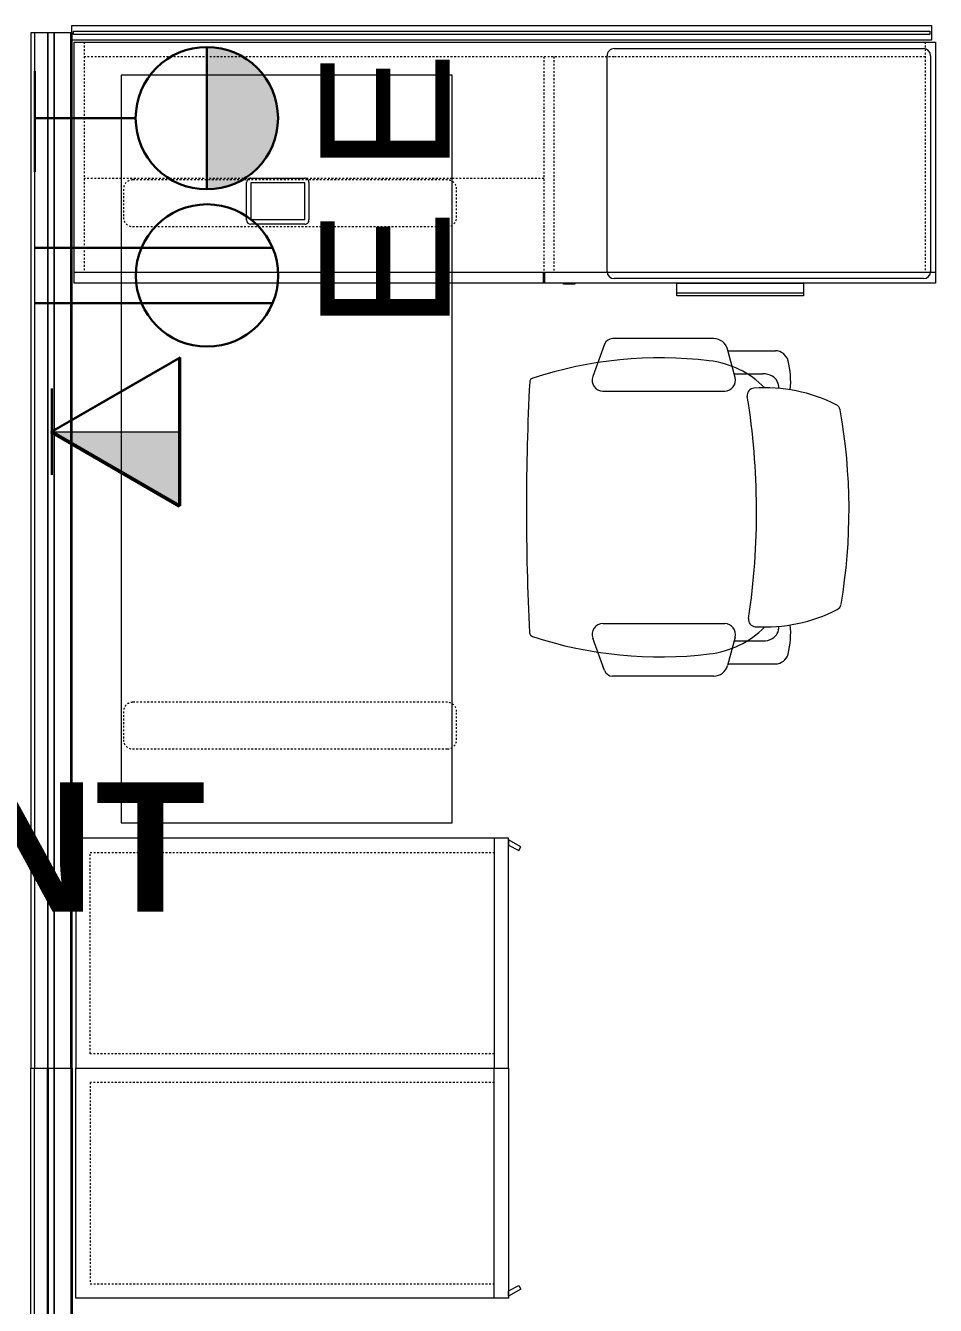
# Model space of a CAD drawing. Header units: inches. Extents: x -326 to 986, y -79 to 1436.
# Drawn here: x 24.4 to 87.7, y 1032.4 to 1121.4 of the extents above; entities that cross this region are included whole.
import ezdxf

# ---------------------------------------------------------------- set-up
doc = ezdxf.new("R2010")
doc.units = ezdxf.units.IN
doc.header["$MEASUREMENT"] = 0
doc.linetypes.add('Dash', pattern=[0.25, 0.125, -0.125])
for name, color, linetype, lineweight in [('A-ANNO-NOTE', 131, 'Continuous', 13), ('A-AREA-IDEN', 2, 'Continuous', 9), ('I-FURN', 30, 'Continuous', 9), ('I-FURN-HDLN', 30, 'Dash', 9), ('I-FURN-PNLS', 30, 'Continuous', 9)]:
    doc.layers.add(name, color=color, linetype=linetype, lineweight=lineweight)
doc.styles.add('Swis721 Lt BT', font='swissl.ttf', dxfattribs={"height": 9})
doc.styles.add('Swis721 Lt BT_B', font='', dxfattribs={"height": 9})
doc.styles.get('Swis721 Lt BT_B').set_extended_font_data('Swis721 Lt BT', bold=True)

# ---------------------------------------------------------------- blocks, each defined once
blk = doc.blocks.new('Layout_District_2_Pack-Teknion-OTJ-R2015 - Layout_District_2_Pack-Teknion-OTJ-R2015-7090615-Level XX  POWER _ SIGNAL NEW')
at = {"layer": 'I-FURN'}
for p, q in [((-0.267, 72), (-1.453, 72)), ((-1.453, 72), (-1.453, 0)), ((-1.203, 72), (-1.203, 0)), ((1.422, 72), (-1.203, 72)), ((0.17, 72), (-0.295, 72)), ((-0.295, 72), (-0.295, 0)), ((-0.267, 0), (-0.267, 72)), ((0.17, 0), (0.17, 72)), ((1.328, 72), (0.17, 72)), ((0.17, 72), (0.17, 0)), ((1.328, 0), (1.328, 72)), ((1.422, 0), (1.422, 72)), ((38.441, 50.351), (37.62, 48.094)), ((46.023, 50.736), (38.991, 50.736)), ((47.515, 48.032), (46.989, 49.995)), ((47.017, 49.889), (50.312, 49.889)), ((47.445, 48.294), (49.445, 48.294)), ((38.325, 47.088), (46.791, 47.088)), ((38.325, 30.912), (46.791, 30.912)), ((38.441, 27.649), (37.62, 29.906)), ((47.515, 29.968), (46.989, 28.005)), ((47.445, 29.706), (49.445, 29.706)), ((47.017, 28.111), (50.312, 28.111)), ((46.023, 27.264), (38.991, 27.264)), ((-1.453, 0), (-0.267, 0)), ((-1.452, -72), (-1.452, 0)), ((-1.452, 0), (-0.267, 0)), ((-1.203, 0), (1.422, 0)), ((-1.202, 0), (1.422, 0)), ((-1.202, -72), (-1.202, 0)), ((-0.295, 0), (0.17, 0)), ((-0.295, -72), (-0.295, 0)), ((-0.295, 0), (0.17, 0)), ((-0.267, 0), (-0.267, -72)), ((0.17, 0), (1.328, 0)), ((0.17, 0), (0.17, -72)), ((0.17, 0), (1.328, 0)), ((0.17, -72), (0.17, 0)), ((1.328, 0), (1.328, -72)), ((1.422, 0), (1.422, -72))]:
    blk.add_line(p, q, dxfattribs=at)
for centre, radius, start, end in [((38.991, 50.151), 0.585, 90, 160), ((46.023, 49.736), 1, 15, 90), ((50.312, 48.978), 0.911, 14.17322, 90), ((42.324, 20.621), 28.778, 83.24037, 107.98911), ((44.942, 42.715), 6.53, 44.84247, 83.24037), ((45.362, 47.728), 6.016, 354.73068, 14.17322), ((38.325, 47.838), 0.75, 160, 270), ((49.445, 46.97), 1.324, 60.2619, 90), ((49.657, 47.342), 0.896, 355.74173, 60.2619), ((202.98, 38.901), 169.98, 177.02535, 182.90687), ((33.529, 47.707), 0.3, 107.98911, 177.02535), ((46.791, 47.838), 0.75, 270, 15), ((48.855, 46.795), 0.5, 93.8774, 189.14111), ((49.572, 36.215), 11.104, 63.38789, 93.8774), ((-1.417, 38.705), 50.42, 351.52325, 9.14111), ((54.322, 45.696), 0.5, 10.17834, 63.38789), ((16.051, 38.825), 39.384, 350.3974, 10.17834), ((54.389, 32.338), 0.5, 297.01843, 350.3974), ((48.946, 31.199), 0.5, 171.52325, 266.61214), ((49.572, 41.785), 11.104, 266.61214, 297.01843), ((33.518, 30.297), 0.3, 182.90687, 251.9891), ((38.325, 30.162), 0.75, 90, 200), ((44.942, 35.285), 6.53, 276.75963, 315.15753), ((46.791, 30.162), 0.75, 345, 90), ((49.657, 30.658), 0.896, 299.7381, 4.25827), ((45.362, 30.272), 6.016, 345.82678, 5.26932), ((42.324, 57.379), 28.778, 251.9891, 276.75963), ((49.445, 31.03), 1.324, 270, 299.7381), ((50.312, 29.022), 0.911, 270, 345.82678), ((38.991, 27.849), 0.585, 200, 270), ((46.023, 28.264), 1, 270, 345)]:
    blk.add_arc(centre, radius, start, end, dxfattribs=at)
blk = doc.blocks.new('Tower-Teknion-UKSD_Single_Locker_with_Solid_Back-R2015 - UKSD422316FF-Special-7090607-Level XX  POWER _ SIGNAL NEW')
at = {"layer": 'I-FURN'}
for p, q in [((7.131, 15.76), (7.377, 15.904)), ((7.503, 15.051), (7.131, 15.76)), ((7.377, 15.904), (7.876, 15.051)), ((-8, 15.051), (8, 15.051)), ((-8, -15.052), (-8, 15.051)), ((7.876, 15.051), (7.503, 15.051)), ((8, 15.051), (8, -15.052)), ((8, 14.052), (-8, 14.052)), ((8, -15.052), (-8, -15.052))]:
    blk.add_line(p, q, dxfattribs=at)
at = {"layer": 'I-FURN-HDLN'}
for p, q in [((-7, 14.052), (-7, -14.052)), ((7, -14.052), (7, 14.052)), ((-7, -14.052), (7, -14.052))]:
    blk.add_line(p, q, dxfattribs=at)
blk = doc.blocks.new('Tower-Teknion-UKSD_Single_Locker_with_Solid_Back-R2015 - UKSD422316FF-Special-7090606-Level XX  POWER _ SIGNAL NEW')
at = {"layer": 'I-FURN'}
for p, q in [((8, 15.052), (-8, 15.052)), ((-8, 15.052), (-8, -15.051)), ((8, -15.051), (8, 15.052)), ((8, -14.052), (-8, -14.052)), ((-8, -15.051), (8, -15.051)), ((7.503, -15.051), (7.131, -15.76)), ((7.377, -15.904), (7.876, -15.051)), ((7.876, -15.051), (7.503, -15.051)), ((7.131, -15.76), (7.377, -15.904))]:
    blk.add_line(p, q, dxfattribs=at)
at = {"layer": 'I-FURN-HDLN'}
for p, q in [((-7, 14.052), (7, 14.052)), ((-7, -14.052), (-7, 14.052)), ((7, 14.052), (7, -14.052))]:
    blk.add_line(p, q, dxfattribs=at)
blk = doc.blocks.new('Worksurface-Teknion-UNWR-Rectangle-R2015 - 24_ Depth-7059560-Level XX  POWER _ SIGNAL NEW')
at = {"layer": 'I-FURN'}
for p, q in [((26, 47.782), (-26, 47.782)), ((-26, 47.782), (-26, 24.782)), ((26, 24.782), (26, 47.782)), ((-26, 24.782), (26, 24.782))]:
    blk.add_line(p, q, dxfattribs=at)
at = {"layer": 'I-FURN-HDLN'}
for p, q in [((-18.249, 47.628), (-20.218, 47.628)), ((18.086, 47.628), (16.117, 47.628)), ((-20.855, 46.99), (-20.855, 25.101)), ((-17.611, 25.101), (-17.611, 46.99)), ((15.479, 46.99), (15.479, 25.101)), ((18.724, 25.101), (18.724, 46.99)), ((-20.218, 24.463), (-18.249, 24.463)), ((16.117, 24.463), (18.086, 24.463))]:
    blk.add_line(p, q, dxfattribs=at)
for centre, start, end in [((-20.218, 46.99), 90, 180), ((-18.249, 46.99), 360, 90), ((16.117, 46.99), 90, 180), ((18.086, 46.99), 0, 90), ((-20.218, 25.101), 180, 270), ((-18.249, 25.101), 270, 360), ((16.117, 25.101), 180, 270), ((18.086, 25.101), 270, 0)]:
    blk.add_arc(centre, 0.638, start, end, dxfattribs=at)
blk = doc.blocks.new('Storage-Credenza-Teknion-UGDS_Full_Drawer_for_Height_Adjustable_Table-R2015 - 16_ x 66_-V13-Level XX  POWER _ SIGNAL NEW')
at = {"layer": 'I-FURN'}
for p, q in [((-20.761, 9.646), (-11.955, 9.646)), ((-20.761, 8.78), (-20.761, 9.646)), ((-20.761, 9.458), (-11.955, 9.458)), ((-11.955, 9.646), (-11.955, 8.78)), ((-29.941, -8), (-29.941, 8.78)), ((-29.941, 8.78), (3.669, 8.78)), ((-11.955, 8.78), (-20.761, 8.78)), ((-4.862, 8.839), (-4.072, 8.839)), ((-4.862, 8.78), (-4.862, 8.839)), ((-4.072, 8.78), (-4.862, 8.78)), ((-4.072, 8.839), (-4.072, 8.78)), ((-2.776, 8.78), (-2.776, 8)), ((-2.658, 8), (-2.658, 8.78)), ((3.669, 8.78), (26.669, 8.78)), ((26.669, 8.78), (29.951, 8.78)), ((29.951, 8.78), (29.951, -8)), ((-29.6, 8), (-29.941, 8)), ((-29.12, 8), (-29.558, 8)), ((-7.154, 8), (-29.106, 8)), ((-2.717, 8), (-7.126, 8)), ((3.669, 8), (-2.717, 8)), ((26.669, 8), (3.669, 8)), ((29.951, 8), (26.669, 8)), ((13.917, 4.676), (17.66, 4.676)), ((13.618, 1.766), (13.618, 4.376)), ((13.913, 4.341), (13.913, 1.802)), ((17.664, 4.341), (13.913, 4.341)), ((17.664, 1.802), (17.664, 4.341)), ((17.96, 4.376), (17.96, 1.766)), ((13.913, 1.802), (17.664, 1.802)), ((17.66, 1.467), (13.917, 1.467)), ((29.951, -8), (-29.941, -8))]:
    blk.add_line(p, q, dxfattribs=at)
for centre, start, end in [((13.917, 4.376), 135, 180), ((13.917, 4.376), 90, 135), ((17.66, 4.376), 0, 90), ((13.917, 1.766), 180, 217.67948), ((13.917, 1.766), 225, 270), ((17.66, 1.766), 270, 315), ((17.66, 1.766), 322.32052, 360)]:
    blk.add_arc(centre, 0.299, start, end, dxfattribs=at)
at = {"layer": 'I-FURN-HDLN'}
for p, q in [((-29.24, -7.512), (-29.24, 8)), ((-3.418, -6.984), (-3.418, 8)), ((-2.717, -6.984), (-2.717, 8)), ((29.25, -8), (29.25, 8)), ((-2.717, 1.5), (3.669, 1.5)), ((3.669, 1.5), (26.669, 1.5)), ((26.669, 1.5), (29.25, 1.5)), ((-29.24, -6.984), (-7.606, -6.984)), ((-7.588, -6.984), (-7.106, -6.984)), ((-7.106, -6.984), (29.25, -6.984)), ((-29.24, -8), (-29.24, -7.512))]:
    blk.add_line(p, q, dxfattribs=at)
blk = doc.blocks.new('Seat_Cusion-Teknion-District - UWLC-7090611-Level XX  POWER _ SIGNAL NEW')
at = {"layer": 'I-FURN'}
for p, q in [((-11.25, -7.5), (-11.25, 7.5)), ((-10.75, 8), (10.75, 8)), ((11.25, 7.5), (11.25, -7.5)), ((10.75, -8), (-10.75, -8))]:
    blk.add_line(p, q, dxfattribs=at)
for centre, start, end in [((-10.75, 7.5), 90, 180), ((10.75, 7.5), 0, 90), ((-10.75, -7.5), 180, 270), ((10.75, -7.5), 270, 0)]:
    blk.add_arc(centre, 0.5, start, end, dxfattribs=at)
blk = doc.blocks.new('Screens-Teknion-UALSG_Solid_Lateral-R2015 - 9_ High Glass-V14-Level XX  POWER _ SIGNAL NEW')
at = {"layer": 'I-FURN'}
for p, q in [((-29.889, 0.51), (29.858, 0.51)), ((-29.889, -0.51), (-29.889, 0.51)), ((-29.781, 0.118), (29.781, 0.118)), ((-29.781, -0.118), (-29.781, 0.118)), ((29.781, 0.118), (29.781, -0.118)), ((29.889, 0.51), (29.889, 0)), ((29.889, -0.51), (-29.889, -0.51)), ((29.781, -0.118), (-29.781, -0.118)), ((29.889, 0), (29.889, -0.51))]:
    blk.add_line(p, q, dxfattribs=at)

msp = doc.modelspace()

# ---------------------------------------------------------------- hatches: boundary and pattern name
at = {"layer": 'A-ANNO-NOTE', "lineweight": 9}
for points in [[(37.909, 1119.85), (37.518, 1119.907), (36.992, 1119.935)], [(38.294, 1119.761), (37.909, 1119.85), (36.992, 1119.935)], [(38.795, 1119.595), (38.294, 1119.761), (36.992, 1119.935)], [(38.294, 1110.21), (38.795, 1119.595), (36.992, 1119.935), (37.87, 1113.377)], [(36.992, 1110.035), (38.294, 1110.21), (36.992, 1119.935), (36.992, 1113.377)], [(38.294, 1110.21), (39.505, 1110.721), (38.795, 1119.595), (38.463, 1113.377)], [(39.728, 1119.11), (39.505, 1119.25), (38.795, 1119.595)], [(41.384, 1117.268), (39.728, 1119.11), (38.795, 1119.595)], [(39.505, 1110.721), (41.384, 1117.268), (38.795, 1119.595), (39.292, 1113.377)], [(40.538, 1118.439), (40.252, 1118.71), (39.728, 1119.11)], [(41.384, 1117.268), (40.538, 1118.439), (39.728, 1119.11)], [(41.384, 1117.268), (40.885, 1118.042), (40.538, 1118.439)], [(39.505, 1110.721), (40.965, 1112.033), (41.384, 1117.268), (40.267, 1113.377)], [(41.384, 1117.268), (41.257, 1117.498), (40.885, 1118.042)], [(40.965, 1112.033), (41.768, 1113.683), (41.384, 1117.268), (41.073, 1113.377)], [(41.731, 1116.414), (41.648, 1116.665), (41.384, 1117.268)], [(41.914, 1115.511), (41.731, 1116.414), (41.384, 1117.268)], [(41.926, 1114.59), (41.914, 1115.511), (41.384, 1117.268)], [(41.768, 1113.683), (41.926, 1114.59), (41.384, 1117.268)], [(41.914, 1115.511), (41.879, 1115.773), (41.731, 1116.414)], [(41.926, 1114.59), (41.942, 1114.985), (41.914, 1115.511)], [(41.768, 1113.683), (41.83, 1113.939), (41.926, 1114.59)], [(40.965, 1112.033), (41.691, 1113.431), (41.768, 1113.683), (41.619, 1113.377)], [(40.965, 1112.033), (41.5, 1112.94), (41.663, 1113.377)], [(40.965, 1112.033), (41.117, 1112.249), (41.5, 1112.94)], [(39.505, 1110.721), (40.445, 1111.439), (40.965, 1112.033)], [(39.505, 1110.721), (40.049, 1111.092), (40.445, 1111.439)], [(36.992, 1110.035), (37.909, 1110.121), (38.294, 1110.21)], [(38.294, 1110.21), (38.671, 1110.329), (39.505, 1110.721)], [(35.08, 1087.984), (35.08, 1093.141), (26.148, 1093.141), (31.803, 1089.876)]]:
    msp.add_hatch(color=256, dxfattribs=at).paths.add_polyline_path(points, flags=0)

# ---------------------------------------------------------------- linework, layer by layer
for p, q in [((36.992, 1119.935), (36.992, 1110.035)), ((26.148, 1093.141), (35.08, 1087.984)), ((35.08, 1093.141), (26.148, 1093.141)), ((35.08, 1087.984), (35.08, 1093.141))]:
    msp.add_line(p, q, dxfattribs=at)
at = {"layer": 'A-ANNO-NOTE', "lineweight": 30}
for p, q in [((36.992, 1119.935), (36.992, 1110.035)), ((25.029, 1118.264), (25.029, 1111.251)), ((25.029, 1114.992), (32.042, 1114.992)), ((25.043, 1105.958), (41.57, 1105.958)), ((25.043, 1105.958), (41.57, 1105.958)), ((25.043, 1102.126), (41.57, 1102.126)), ((26.148, 1093.141), (35.08, 1098.298)), ((26.215, 1093.18), (35.148, 1098.337)), ((35.08, 1098.298), (35.08, 1087.984)), ((35.148, 1098.337), (35.148, 1088.023)), ((26.215, 1090.18), (26.215, 1096.18)), ((26.215, 1093.18), (35.148, 1088.023)), ((26.148, 1093.141), (35.08, 1087.984))]:
    msp.add_line(p, q, dxfattribs=at)
for centre in [(36.992, 1114.985), (36.992, 1114.985), (36.992, 1114.985), (36.992, 1114.985), (36.992, 1114.985), (36.992, 1114.985), (36.992, 1114.985), (37.006, 1104.042)]:
    msp.add_circle(centre, 4.95, dxfattribs=at)
at = {"layer": 'A-ANNO-NOTE', "lineweight": 9}
msp.add_arc((36.992, 1114.985), 4.95, 270, 90, dxfattribs=at)

# ---------------------------------------------------------------- block references
at = {"layer": 'I-FURN'}
for name, p, rotation in [('Screens-Teknion-UALSG_Solid_Lateral-R2015 - 9_ High Glass-V14-Level XX  POWER _ SIGNAL NEW', (57.495, 1120.914), 180), ('Storage-Credenza-Teknion-UGDS_Full_Drawer_for_Height_Adjustable_Table-R2015 - 16_ x 66_-V13-Level XX  POWER _ SIGNAL NEW', (57.715, 1112.278), 180), ('Seat_Cusion-Teknion-District - UWLC-7090611-Level XX  POWER _ SIGNAL NEW', (76.071, 1111.826), 180), ('Worksurface-Teknion-UNWR-Rectangle-R2015 - 24_ Depth-7059560-Level XX  POWER _ SIGNAL NEW', (78.827, 1091.966), 89.99999999999967), ('Tower-Teknion-UKSD_Single_Locker_with_Solid_Back-R2015 - UKSD422316FF-Special-7090606-Level XX  POWER _ SIGNAL NEW', (42.928, 1056.914), 89.99999999999972), ('Tower-Teknion-UKSD_Single_Locker_with_Solid_Back-R2015 - UKSD422316FF-Special-7090607-Level XX  POWER _ SIGNAL NEW', (42.928, 1040.914), 269.9999999999999)]:
    msp.add_blockref(name, p, dxfattribs=dict(at, rotation=rotation))
at = {"layer": 'I-FURN-PNLS'}
msp.add_blockref('Layout_District_2_Pack-Teknion-OTJ-R2015 - Layout_District_2_Pack-Teknion-OTJ-R2015-7090615-Level XX  POWER _ SIGNAL NEW', (26.215, 1048.914), dxfattribs=at)

# ---------------------------------------------------------------- texts
at = {"layer": 'A-ANNO-NOTE', "lineweight": 9, "char_height": 9, "width": 9.393, "attachment_point": 1, "rotation": 90, "style": 'Swis721 Lt BT'}
for insert in [(44.878, 1111.21), (44.878, 1100.21)]:
    msp.add_mtext('E', dxfattribs=dict(at, insert=insert))
at = {"layer": 'A-AREA-IDEN', "insert": (-39.924, 1068.799), "char_height": 9, "width": 90.294, "attachment_point": 1, "style": 'Swis721 Lt BT_B'}
msp.add_mtext('COPY/PRINT', dxfattribs=at)

doc.saveas('drawing.dxf')
